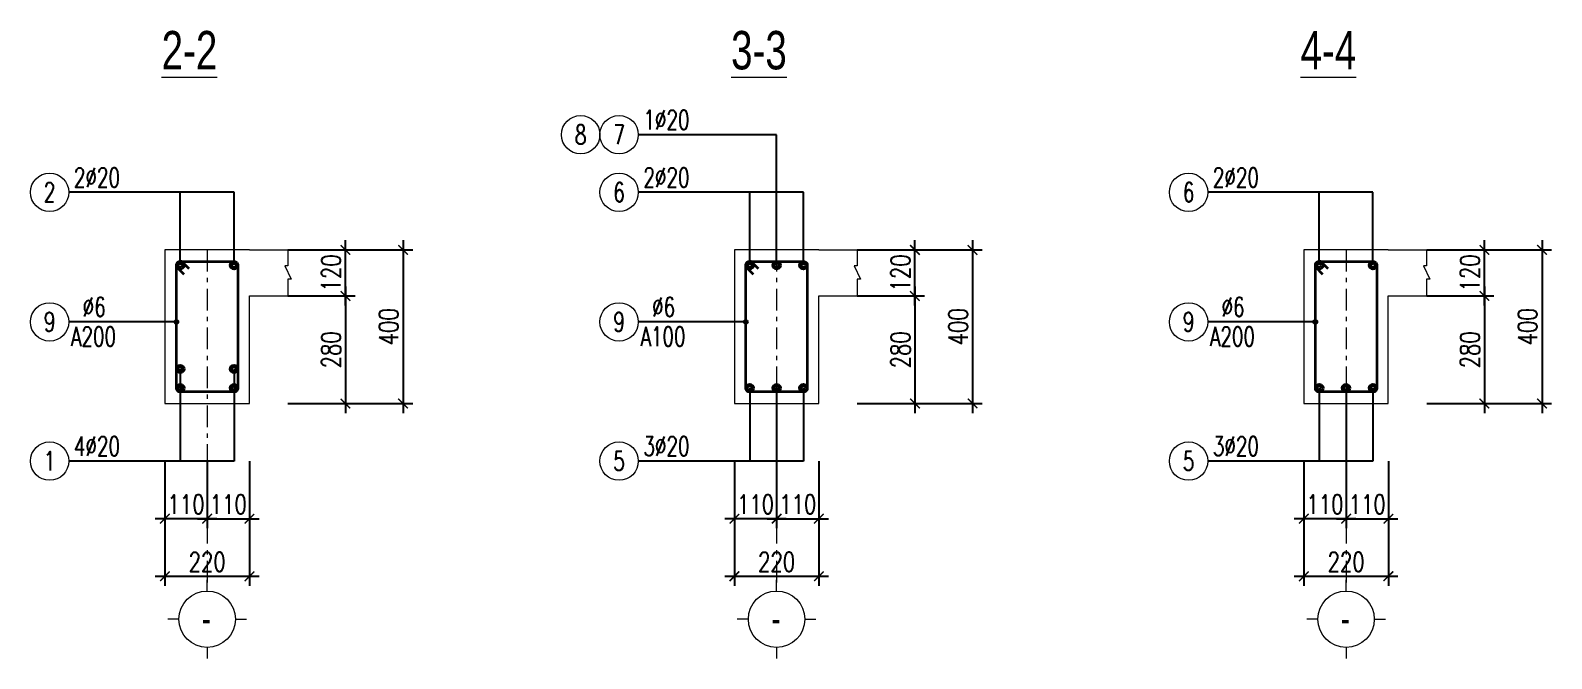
# Model space of a CAD drawing. Extents: x -2098986 to 943, y -1296280 to 73591.
# Drawn here: x -1733002 to -1717162, y -1203924 to -1197380 of the extents above; entities that cross this region are included whole.
import ezdxf
from ezdxf.enums import TextEntityAlignment as Align

# ---------------------------------------------------------------- set-up
doc = ezdxf.new("R2010")
doc.units = 0
doc.header["$LTSCALE"] = 150
doc.header["$PDMODE"] = 35
doc.linetypes.add('_Tim', pattern=[9, 5, -1.5, 1, -1.5])
doc.layers.get('Defpoints').update_dxf_attribs({"lineweight": 18})
doc.layers.add('DIM', color=1, linetype='Continuous')
for name, color, linetype, lineweight in [('LS-DIM', 251, 'Continuous', 13), ('LS-TEXT', 60, 'Continuous', 20), ('LS-THAY', 7, 'Continuous', 20), ('LS-THEP', 3, 'Continuous', 35), ('LS-TRUC', 108, '_Tim', 9)]:
    doc.layers.add(name, color=color, linetype=linetype, lineweight=lineweight)
doc.styles.add('KCVN-LEADER', font='vnromadi.shx', dxfattribs={"width": 0.7, "height": 4})
doc.styles.add('LS.TEXT', font='vnromadi.shx', dxfattribs={"width": 0.7, "height": 4})
doc.styles.add('romans.shx', font='romans.shx', dxfattribs={"width": 0.75, "bigfont": 'vns.shx'})
doc.styles.add('vnsimpli', font='vnsimli.shx', dxfattribs={"width": 0.75})
doc.dimstyles.new('D25', dxfattribs={"dimscale": 0, "dimtxt": 200, "dimasz": 100, "dimexe": 100, "dimexo": 0, "dimgap": 50, "dimtad": 1, "dimdec": 0, "dimlfac": 0.25, "dimdsep": 46, "dimtxsty": 'vnsimpli', "dimblk1": 'ARCHTICK', "dimblk2": 'ARCHTICK', "dimsah": 1, "dimcen": 0, "dimdle": 100, "dimclrd": 256, "dimclre": 256, "dimclrt": 60, "dimadec": 0, "dimazin": 0, "dimtfac": 0.004, "dimtdec": 0, "dimtix": 1, "dimtmove": 2, "dimatfit": 3, "dimldrblk": 'ARCHTICK', "dimfxl": 1, "dimtolj": 1, "dimarcsym": 0})
doc.dimstyles.new('LS.GHI CHU', dxfattribs={"dimtxt": 200, "dimasz": 120, "dimexe": 120, "dimexo": 120, "dimgap": 80, "dimtad": 1, "dimdec": 0, "dimzin": 0, "dimdsep": 46, "dimtxsty": 'romans.shx', "dimblk": 'ARCHTICK', "dimcen": 0.09, "dimdle": 120, "dimclrd": 256, "dimclre": 8, "dimclrt": 7, "dimadec": 0, "dimazin": 0, "dimtfac": 1, "dimtdec": 0, "dimtofl": 0, "dimtmove": 0, "dimatfit": 3, "dimldrblk": 'ARCHTICK', "dimfxl": 1, "dimtolj": 1, "dimtzin": 0, "dimarcsym": 0})

# ---------------------------------------------------------------- blocks, each defined once
blk = doc.blocks.new('moc1')
at = {"layer": 'LS-THEP'}
for p, q in [((-25, 0), (-25, -10.4)), ((10.4, 25), (0, 25)), ((57.9, -22.5), (10.4, 25)), ((-25, -10.4), (22.5, -57.9))]:
    blk.add_line(p, q, dxfattribs=at)
blk.add_arc((0, 0), 25, 90, 180, dxfattribs=at)
blk = doc.blocks.new('_ArchTick')
at = {"layer": 'DIM', "color": 0, "const_width": 0.15}
blk.add_lwpolyline([(-0.5, -0.5), (0.5, 0.5)], dxfattribs=at)
blk = doc.blocks.new('cotthep')
at = {"layer": 'LS-THAY'}
blk.add_circle((-250, 0), 250, dxfattribs=at)
at = {"layer": 'LS-TEXT', "style": 'vnsimpli', "width": 0.75}
for tag, p in [('24`25', (446, 69)), ('10', (-250, -123)), ('A200', (440, -316))]:
    blk.add_attdef(tag, text='', height=250, dxfattribs=at).set_placement(p, align=Align.CENTER)
blk = doc.blocks.new('*D1581')
at = {"layer": 'Defpoints', "color": 0, "transparency": 16777216}
for p in [(-1731602, -1201867), (-1730722, -1201867), (-1730722, -1203067)]:
    blk.add_point(p, dxfattribs=at)
at = {"layer": 'LS-DIM', "lineweight": -2, "transparency": 16777216}
for p, q in [((-1731602, -1201867), (-1731602, -1203167)), ((-1730722, -1201867), (-1730722, -1203167)), ((-1731702, -1203067), (-1730622, -1203067))]:
    blk.add_line(p, q, dxfattribs=at)
at = {"layer": 'LS-DIM', "lineweight": -2, "transparency": 16777216, "xscale": 100, "yscale": 100, "zscale": 100, "rotation": 180}
blk.add_blockref('_ArchTick', (-1731602, -1203067), dxfattribs=at)
at = {"layer": 'LS-DIM', "lineweight": -2, "transparency": 16777216, "xscale": 100, "yscale": 100, "zscale": 100}
blk.add_blockref('_ArchTick', (-1730722, -1203067), dxfattribs=at)
at = {"layer": 'LS-DIM', "color": 60, "transparency": 16777216, "insert": (-1731162, -1202917), "char_height": 200, "attachment_point": 5, "style": 'vnsimpli'}
blk.add_mtext('\\A1;220', dxfattribs=at)
blk = doc.blocks.new('*D1582')
at = {"layer": 'Defpoints', "color": 0, "transparency": 16777216}
for p in [(-1730322, -1200147), (-1730322, -1201267), (-1729722, -1201267)]:
    blk.add_point(p, dxfattribs=at)
at = {"layer": 'LS-DIM', "lineweight": -2, "transparency": 16777216}
for p, q in [((-1730322, -1200147), (-1729622, -1200147)), ((-1729722, -1200047), (-1729722, -1201367)), ((-1730322, -1201267), (-1729622, -1201267))]:
    blk.add_line(p, q, dxfattribs=at)
at = {"layer": 'LS-DIM', "lineweight": -2, "transparency": 16777216, "xscale": 100, "yscale": 100, "zscale": 100}
for p, rotation in [((-1729722, -1200147), 90), ((-1729722, -1201267), 270)]:
    blk.add_blockref('_ArchTick', p, dxfattribs=dict(at, rotation=rotation))
at = {"layer": 'LS-DIM', "color": 60, "transparency": 16777216, "insert": (-1729872, -1200707), "char_height": 200, "attachment_point": 5, "rotation": 90, "style": 'vnsimpli'}
blk.add_mtext('\\A1;280', dxfattribs=at)
blk = doc.blocks.new('A$C0F04115F')
at = {"layer": 'LS-THAY'}
for p, q in [((-380, 380), (-380, 530)), ((-760, 0), (-910, 0)), ((0, 0), (150, 0)), ((-380, -380), (-380, -530))]:
    blk.add_line(p, q, dxfattribs=at)
blk.add_circle((-380, 0), 380, dxfattribs=at)
blk = doc.blocks.new('*D1583')
at = {"layer": 'Defpoints', "color": 0, "transparency": 16777216}
for p in [(-1731162, -1201867), (-1730722, -1201867), (-1730722, -1202467)]:
    blk.add_point(p, dxfattribs=at)
at = {"layer": 'LS-DIM', "lineweight": -2, "transparency": 16777216}
for p, q in [((-1731162, -1201867), (-1731162, -1202567)), ((-1730722, -1201867), (-1730722, -1202567)), ((-1731262, -1202467), (-1730622, -1202467))]:
    blk.add_line(p, q, dxfattribs=at)
at = {"layer": 'LS-DIM', "lineweight": -2, "transparency": 16777216, "xscale": 100, "yscale": 100, "zscale": 100, "rotation": 180}
blk.add_blockref('_ArchTick', (-1731162, -1202467), dxfattribs=at)
at = {"layer": 'LS-DIM', "lineweight": -2, "transparency": 16777216, "xscale": 100, "yscale": 100, "zscale": 100}
blk.add_blockref('_ArchTick', (-1730722, -1202467), dxfattribs=at)
at = {"layer": 'LS-DIM', "color": 60, "transparency": 16777216, "insert": (-1730942, -1202317), "char_height": 200, "attachment_point": 5, "style": 'vnsimpli'}
blk.add_mtext('\\A1;110', dxfattribs=at)
blk = doc.blocks.new('*D1584')
at = {"layer": 'Defpoints', "color": 0, "transparency": 16777216}
for p in [(-1731602, -1201867), (-1731162, -1201867), (-1731602, -1202467)]:
    blk.add_point(p, dxfattribs=at)
at = {"layer": 'LS-DIM', "lineweight": -2, "transparency": 16777216}
for p, q in [((-1731602, -1201867), (-1731602, -1202567)), ((-1731162, -1201867), (-1731162, -1202567)), ((-1731062, -1202467), (-1731702, -1202467))]:
    blk.add_line(p, q, dxfattribs=at)
at = {"layer": 'LS-DIM', "lineweight": -2, "transparency": 16777216, "xscale": 100, "yscale": 100, "zscale": 100, "rotation": 180}
blk.add_blockref('_ArchTick', (-1731602, -1202467), dxfattribs=at)
at = {"layer": 'LS-DIM', "lineweight": -2, "transparency": 16777216, "xscale": 100, "yscale": 100, "zscale": 100}
blk.add_blockref('_ArchTick', (-1731162, -1202467), dxfattribs=at)
at = {"layer": 'LS-DIM', "color": 60, "transparency": 16777216, "insert": (-1731382, -1202317), "char_height": 200, "attachment_point": 5, "style": 'vnsimpli'}
blk.add_mtext('\\A1;110', dxfattribs=at)
blk = doc.blocks.new('*D1585')
at = {"layer": 'Defpoints', "color": 0, "transparency": 16777216}
for p in [(-1730322, -1199667), (-1729722, -1199667), (-1730322, -1200147)]:
    blk.add_point(p, dxfattribs=at)
at = {"layer": 'LS-DIM', "lineweight": -2, "transparency": 16777216}
for p, q in [((-1730322, -1199667), (-1729622, -1199667)), ((-1729722, -1200247), (-1729722, -1199567)), ((-1730322, -1200147), (-1729622, -1200147))]:
    blk.add_line(p, q, dxfattribs=at)
at = {"layer": 'LS-DIM', "lineweight": -2, "transparency": 16777216, "xscale": 100, "yscale": 100, "zscale": 100}
for p, rotation in [((-1729722, -1199667), 90), ((-1729722, -1200147), 270)]:
    blk.add_blockref('_ArchTick', p, dxfattribs=dict(at, rotation=rotation))
at = {"layer": 'LS-DIM', "color": 60, "transparency": 16777216, "insert": (-1729872, -1199907), "char_height": 200, "attachment_point": 5, "rotation": 90, "style": 'vnsimpli'}
blk.add_mtext('\\A1;120', dxfattribs=at)
blk = doc.blocks.new('*D1586')
at = {"layer": 'Defpoints', "color": 0, "transparency": 16777216}
for p in [(-1730322, -1199667), (-1730322, -1201267), (-1729122, -1201267)]:
    blk.add_point(p, dxfattribs=at)
at = {"layer": 'LS-DIM', "lineweight": -2, "transparency": 16777216}
for p, q in [((-1730322, -1199667), (-1729022, -1199667)), ((-1729122, -1199567), (-1729122, -1201367)), ((-1730322, -1201267), (-1729022, -1201267))]:
    blk.add_line(p, q, dxfattribs=at)
at = {"layer": 'LS-DIM', "lineweight": -2, "transparency": 16777216, "xscale": 100, "yscale": 100, "zscale": 100}
for p, rotation in [((-1729122, -1199667), 90), ((-1729122, -1201267), 270)]:
    blk.add_blockref('_ArchTick', p, dxfattribs=dict(at, rotation=rotation))
at = {"layer": 'LS-DIM', "color": 60, "transparency": 16777216, "insert": (-1729272, -1200467), "char_height": 200, "attachment_point": 5, "rotation": 90, "style": 'vnsimpli'}
blk.add_mtext('\\A1;400', dxfattribs=at)
blk = doc.blocks.new('*D1587')
at = {"layer": 'Defpoints', "color": 0, "transparency": 16777216}
for p in [(-1725672, -1201867), (-1724792, -1201867), (-1724792, -1203067)]:
    blk.add_point(p, dxfattribs=at)
at = {"layer": 'LS-DIM', "lineweight": -2, "transparency": 16777216}
for p, q in [((-1725672, -1201867), (-1725672, -1203167)), ((-1724792, -1201867), (-1724792, -1203167)), ((-1725772, -1203067), (-1724692, -1203067))]:
    blk.add_line(p, q, dxfattribs=at)
at = {"layer": 'LS-DIM', "lineweight": -2, "transparency": 16777216, "xscale": 100, "yscale": 100, "zscale": 100, "rotation": 180}
blk.add_blockref('_ArchTick', (-1725672, -1203067), dxfattribs=at)
at = {"layer": 'LS-DIM', "lineweight": -2, "transparency": 16777216, "xscale": 100, "yscale": 100, "zscale": 100}
blk.add_blockref('_ArchTick', (-1724792, -1203067), dxfattribs=at)
at = {"layer": 'LS-DIM', "color": 60, "transparency": 16777216, "insert": (-1725232, -1202917), "char_height": 200, "attachment_point": 5, "style": 'vnsimpli'}
blk.add_mtext('\\A1;220', dxfattribs=at)
blk = doc.blocks.new('*D1588')
at = {"layer": 'Defpoints', "color": 0, "transparency": 16777216}
for p in [(-1724392, -1200147), (-1724392, -1201267), (-1723792, -1201267)]:
    blk.add_point(p, dxfattribs=at)
at = {"layer": 'LS-DIM', "lineweight": -2, "transparency": 16777216}
for p, q in [((-1724392, -1200147), (-1723692, -1200147)), ((-1723792, -1200047), (-1723792, -1201367)), ((-1724392, -1201267), (-1723692, -1201267))]:
    blk.add_line(p, q, dxfattribs=at)
at = {"layer": 'LS-DIM', "lineweight": -2, "transparency": 16777216, "xscale": 100, "yscale": 100, "zscale": 100}
for p, rotation in [((-1723792, -1200147), 90), ((-1723792, -1201267), 270)]:
    blk.add_blockref('_ArchTick', p, dxfattribs=dict(at, rotation=rotation))
at = {"layer": 'LS-DIM', "color": 60, "transparency": 16777216, "insert": (-1723942, -1200707), "char_height": 200, "attachment_point": 5, "rotation": 90, "style": 'vnsimpli'}
blk.add_mtext('\\A1;280', dxfattribs=at)
blk = doc.blocks.new('*D1589')
at = {"layer": 'Defpoints', "color": 0, "transparency": 16777216}
for p in [(-1725232, -1201867), (-1724792, -1201867), (-1724792, -1202467)]:
    blk.add_point(p, dxfattribs=at)
at = {"layer": 'LS-DIM', "lineweight": -2, "transparency": 16777216}
for p, q in [((-1725232, -1201867), (-1725232, -1202567)), ((-1724792, -1201867), (-1724792, -1202567)), ((-1725332, -1202467), (-1724692, -1202467))]:
    blk.add_line(p, q, dxfattribs=at)
at = {"layer": 'LS-DIM', "lineweight": -2, "transparency": 16777216, "xscale": 100, "yscale": 100, "zscale": 100, "rotation": 180}
blk.add_blockref('_ArchTick', (-1725232, -1202467), dxfattribs=at)
at = {"layer": 'LS-DIM', "lineweight": -2, "transparency": 16777216, "xscale": 100, "yscale": 100, "zscale": 100}
blk.add_blockref('_ArchTick', (-1724792, -1202467), dxfattribs=at)
at = {"layer": 'LS-DIM', "color": 60, "transparency": 16777216, "insert": (-1725012, -1202317), "char_height": 200, "attachment_point": 5, "style": 'vnsimpli'}
blk.add_mtext('\\A1;110', dxfattribs=at)
blk = doc.blocks.new('*D1590')
at = {"layer": 'Defpoints', "color": 0, "transparency": 16777216}
for p in [(-1725672, -1201867), (-1725232, -1201867), (-1725672, -1202467)]:
    blk.add_point(p, dxfattribs=at)
at = {"layer": 'LS-DIM', "lineweight": -2, "transparency": 16777216}
for p, q in [((-1725672, -1201867), (-1725672, -1202567)), ((-1725232, -1201867), (-1725232, -1202567)), ((-1725132, -1202467), (-1725772, -1202467))]:
    blk.add_line(p, q, dxfattribs=at)
at = {"layer": 'LS-DIM', "lineweight": -2, "transparency": 16777216, "xscale": 100, "yscale": 100, "zscale": 100, "rotation": 180}
blk.add_blockref('_ArchTick', (-1725672, -1202467), dxfattribs=at)
at = {"layer": 'LS-DIM', "lineweight": -2, "transparency": 16777216, "xscale": 100, "yscale": 100, "zscale": 100}
blk.add_blockref('_ArchTick', (-1725232, -1202467), dxfattribs=at)
at = {"layer": 'LS-DIM', "color": 60, "transparency": 16777216, "insert": (-1725452, -1202317), "char_height": 200, "attachment_point": 5, "style": 'vnsimpli'}
blk.add_mtext('\\A1;110', dxfattribs=at)
blk = doc.blocks.new('*D1591')
at = {"layer": 'Defpoints', "color": 0, "transparency": 16777216}
for p in [(-1724392, -1199667), (-1723792, -1199667), (-1724392, -1200147)]:
    blk.add_point(p, dxfattribs=at)
at = {"layer": 'LS-DIM', "lineweight": -2, "transparency": 16777216}
for p, q in [((-1724392, -1199667), (-1723692, -1199667)), ((-1723792, -1200247), (-1723792, -1199567)), ((-1724392, -1200147), (-1723692, -1200147))]:
    blk.add_line(p, q, dxfattribs=at)
at = {"layer": 'LS-DIM', "lineweight": -2, "transparency": 16777216, "xscale": 100, "yscale": 100, "zscale": 100}
for p, rotation in [((-1723792, -1199667), 90), ((-1723792, -1200147), 270)]:
    blk.add_blockref('_ArchTick', p, dxfattribs=dict(at, rotation=rotation))
at = {"layer": 'LS-DIM', "color": 60, "transparency": 16777216, "insert": (-1723942, -1199907), "char_height": 200, "attachment_point": 5, "rotation": 90, "style": 'vnsimpli'}
blk.add_mtext('\\A1;120', dxfattribs=at)
blk = doc.blocks.new('*D1592')
at = {"layer": 'Defpoints', "color": 0, "transparency": 16777216}
for p in [(-1724392, -1199667), (-1724392, -1201267), (-1723192, -1201267)]:
    blk.add_point(p, dxfattribs=at)
at = {"layer": 'LS-DIM', "lineweight": -2, "transparency": 16777216}
for p, q in [((-1724392, -1199667), (-1723092, -1199667)), ((-1723192, -1199567), (-1723192, -1201367)), ((-1724392, -1201267), (-1723092, -1201267))]:
    blk.add_line(p, q, dxfattribs=at)
at = {"layer": 'LS-DIM', "lineweight": -2, "transparency": 16777216, "xscale": 100, "yscale": 100, "zscale": 100}
for p, rotation in [((-1723192, -1199667), 90), ((-1723192, -1201267), 270)]:
    blk.add_blockref('_ArchTick', p, dxfattribs=dict(at, rotation=rotation))
at = {"layer": 'LS-DIM', "color": 60, "transparency": 16777216, "insert": (-1723342, -1200467), "char_height": 200, "attachment_point": 5, "rotation": 90, "style": 'vnsimpli'}
blk.add_mtext('\\A1;400', dxfattribs=at)
blk = doc.blocks.new('*D1593')
at = {"layer": 'Defpoints', "color": 0, "transparency": 16777216}
for p in [(-1719742, -1201867), (-1718862, -1201867), (-1718862, -1203067)]:
    blk.add_point(p, dxfattribs=at)
at = {"layer": 'LS-DIM', "lineweight": -2, "transparency": 16777216}
for p, q in [((-1719742, -1201867), (-1719742, -1203167)), ((-1718862, -1201867), (-1718862, -1203167)), ((-1719842, -1203067), (-1718762, -1203067))]:
    blk.add_line(p, q, dxfattribs=at)
at = {"layer": 'LS-DIM', "lineweight": -2, "transparency": 16777216, "xscale": 100, "yscale": 100, "zscale": 100, "rotation": 180}
blk.add_blockref('_ArchTick', (-1719742, -1203067), dxfattribs=at)
at = {"layer": 'LS-DIM', "lineweight": -2, "transparency": 16777216, "xscale": 100, "yscale": 100, "zscale": 100}
blk.add_blockref('_ArchTick', (-1718862, -1203067), dxfattribs=at)
at = {"layer": 'LS-DIM', "color": 60, "transparency": 16777216, "insert": (-1719302, -1202917), "char_height": 200, "attachment_point": 5, "style": 'vnsimpli'}
blk.add_mtext('\\A1;220', dxfattribs=at)
blk = doc.blocks.new('*D1594')
at = {"layer": 'Defpoints', "color": 0, "transparency": 16777216}
for p in [(-1718462, -1200147), (-1718462, -1201267), (-1717862, -1201267)]:
    blk.add_point(p, dxfattribs=at)
at = {"layer": 'LS-DIM', "lineweight": -2, "transparency": 16777216}
for p, q in [((-1718462, -1200147), (-1717762, -1200147)), ((-1717862, -1200047), (-1717862, -1201367)), ((-1718462, -1201267), (-1717762, -1201267))]:
    blk.add_line(p, q, dxfattribs=at)
at = {"layer": 'LS-DIM', "lineweight": -2, "transparency": 16777216, "xscale": 100, "yscale": 100, "zscale": 100}
for p, rotation in [((-1717862, -1200147), 90), ((-1717862, -1201267), 270)]:
    blk.add_blockref('_ArchTick', p, dxfattribs=dict(at, rotation=rotation))
at = {"layer": 'LS-DIM', "color": 60, "transparency": 16777216, "insert": (-1718012, -1200707), "char_height": 200, "attachment_point": 5, "rotation": 90, "style": 'vnsimpli'}
blk.add_mtext('\\A1;280', dxfattribs=at)
blk = doc.blocks.new('*D1595')
at = {"layer": 'Defpoints', "color": 0, "transparency": 16777216}
for p in [(-1719302, -1201867), (-1718862, -1201867), (-1718862, -1202467)]:
    blk.add_point(p, dxfattribs=at)
at = {"layer": 'LS-DIM', "lineweight": -2, "transparency": 16777216}
for p, q in [((-1719302, -1201867), (-1719302, -1202567)), ((-1718862, -1201867), (-1718862, -1202567)), ((-1719402, -1202467), (-1718762, -1202467))]:
    blk.add_line(p, q, dxfattribs=at)
at = {"layer": 'LS-DIM', "lineweight": -2, "transparency": 16777216, "xscale": 100, "yscale": 100, "zscale": 100, "rotation": 180}
blk.add_blockref('_ArchTick', (-1719302, -1202467), dxfattribs=at)
at = {"layer": 'LS-DIM', "lineweight": -2, "transparency": 16777216, "xscale": 100, "yscale": 100, "zscale": 100}
blk.add_blockref('_ArchTick', (-1718862, -1202467), dxfattribs=at)
at = {"layer": 'LS-DIM', "color": 60, "transparency": 16777216, "insert": (-1719082, -1202317), "char_height": 200, "attachment_point": 5, "style": 'vnsimpli'}
blk.add_mtext('\\A1;110', dxfattribs=at)
blk = doc.blocks.new('*D1596')
at = {"layer": 'Defpoints', "color": 0, "transparency": 16777216}
for p in [(-1719742, -1201867), (-1719302, -1201867), (-1719742, -1202467)]:
    blk.add_point(p, dxfattribs=at)
at = {"layer": 'LS-DIM', "lineweight": -2, "transparency": 16777216}
for p, q in [((-1719742, -1201867), (-1719742, -1202567)), ((-1719302, -1201867), (-1719302, -1202567)), ((-1719202, -1202467), (-1719842, -1202467))]:
    blk.add_line(p, q, dxfattribs=at)
at = {"layer": 'LS-DIM', "lineweight": -2, "transparency": 16777216, "xscale": 100, "yscale": 100, "zscale": 100, "rotation": 180}
blk.add_blockref('_ArchTick', (-1719742, -1202467), dxfattribs=at)
at = {"layer": 'LS-DIM', "lineweight": -2, "transparency": 16777216, "xscale": 100, "yscale": 100, "zscale": 100}
blk.add_blockref('_ArchTick', (-1719302, -1202467), dxfattribs=at)
at = {"layer": 'LS-DIM', "color": 60, "transparency": 16777216, "insert": (-1719522, -1202317), "char_height": 200, "attachment_point": 5, "style": 'vnsimpli'}
blk.add_mtext('\\A1;110', dxfattribs=at)
blk = doc.blocks.new('*D1597')
at = {"layer": 'Defpoints', "color": 0, "transparency": 16777216}
for p in [(-1718462, -1199667), (-1717862, -1199667), (-1718462, -1200147)]:
    blk.add_point(p, dxfattribs=at)
at = {"layer": 'LS-DIM', "lineweight": -2, "transparency": 16777216}
for p, q in [((-1718462, -1199667), (-1717762, -1199667)), ((-1717862, -1200247), (-1717862, -1199567)), ((-1718462, -1200147), (-1717762, -1200147))]:
    blk.add_line(p, q, dxfattribs=at)
at = {"layer": 'LS-DIM', "lineweight": -2, "transparency": 16777216, "xscale": 100, "yscale": 100, "zscale": 100}
for p, rotation in [((-1717862, -1199667), 90), ((-1717862, -1200147), 270)]:
    blk.add_blockref('_ArchTick', p, dxfattribs=dict(at, rotation=rotation))
at = {"layer": 'LS-DIM', "color": 60, "transparency": 16777216, "insert": (-1718012, -1199907), "char_height": 200, "attachment_point": 5, "rotation": 90, "style": 'vnsimpli'}
blk.add_mtext('\\A1;120', dxfattribs=at)
blk = doc.blocks.new('*D1598')
at = {"layer": 'Defpoints', "color": 0, "transparency": 16777216}
for p in [(-1718462, -1199667), (-1718462, -1201267), (-1717262, -1201267)]:
    blk.add_point(p, dxfattribs=at)
at = {"layer": 'LS-DIM', "lineweight": -2, "transparency": 16777216}
for p, q in [((-1718462, -1199667), (-1717162, -1199667)), ((-1717262, -1199567), (-1717262, -1201367)), ((-1718462, -1201267), (-1717162, -1201267))]:
    blk.add_line(p, q, dxfattribs=at)
at = {"layer": 'LS-DIM', "lineweight": -2, "transparency": 16777216, "xscale": 100, "yscale": 100, "zscale": 100}
for p, rotation in [((-1717262, -1199667), 90), ((-1717262, -1201267), 270)]:
    blk.add_blockref('_ArchTick', p, dxfattribs=dict(at, rotation=rotation))
at = {"layer": 'LS-DIM', "color": 60, "transparency": 16777216, "insert": (-1717412, -1200467), "char_height": 200, "attachment_point": 5, "rotation": 90, "style": 'vnsimpli'}
blk.add_mtext('\\A1;400', dxfattribs=at)

msp = doc.modelspace()

# ---------------------------------------------------------------- linework, layer by layer
at = {"layer": 'LS-DIM', "ltscale": 120}
for points in [[(-1730323.4, -1199667), (-1730323.4, -1199832.7), (-1730354.9, -1199832.7), (-1730288.8, -1199972.2), (-1730323.4, -1199972.2), (-1730323.4, -1200147)], [(-1724393.4, -1199667), (-1724393.4, -1199832.7), (-1724424.9, -1199832.7), (-1724358.8, -1199972.2), (-1724393.4, -1199972.2), (-1724393.4, -1200147)], [(-1718463.4, -1199667), (-1718463.4, -1199832.7), (-1718494.9, -1199832.7), (-1718428.8, -1199972.2), (-1718463.4, -1199972.2), (-1718463.4, -1200147)]]:
    msp.add_lwpolyline(points, dxfattribs=at)
at = {"layer": 'LS-THAY'}
for p, q in [((-1730722.4, -1199667), (-1731602.4, -1199667)), ((-1731602.4, -1199667), (-1731602.4, -1201267)), ((-1730722.4, -1199667), (-1730323.4, -1199667)), ((-1724792.4, -1199667), (-1725672.4, -1199667)), ((-1725672.4, -1199667), (-1725672.4, -1201267)), ((-1724792.4, -1199667), (-1724393.4, -1199667)), ((-1718862.4, -1199667), (-1719742.4, -1199667)), ((-1719742.4, -1199667), (-1719742.4, -1201267)), ((-1718862.4, -1199667), (-1718463.4, -1199667)), ((-1730722.4, -1201267), (-1730722.4, -1200147)), ((-1730722.4, -1200147), (-1730323.4, -1200147)), ((-1724792.4, -1201267), (-1724792.4, -1200147)), ((-1724792.4, -1200147), (-1724393.4, -1200147)), ((-1718862.4, -1201267), (-1718862.4, -1200147)), ((-1718862.4, -1200147), (-1718463.4, -1200147)), ((-1731602.4, -1201267), (-1730722.4, -1201267)), ((-1725672.4, -1201267), (-1724792.4, -1201267)), ((-1719742.4, -1201267), (-1718862.4, -1201267))]:
    msp.add_line(p, q, dxfattribs=at)
at = {"layer": 'LS-THEP'}
for points in [[(-1731442.4, -1199787), (-1730882.4, -1199787, -0.4142136), (-1730842.4, -1199827), (-1730842.4, -1201107, -0.4142136), (-1730882.4, -1201147), (-1731442.4, -1201147, -0.4142136), (-1731482.4, -1201107), (-1731482.4, -1199827, -0.4142136)], [(-1725512.4, -1199787), (-1724952.4, -1199787, -0.4142136), (-1724912.4, -1199827), (-1724912.4, -1201107, -0.4142136), (-1724952.4, -1201147), (-1725512.4, -1201147, -0.4142136), (-1725552.4, -1201107), (-1725552.4, -1199827, -0.4142136)], [(-1719582.4, -1199787), (-1719022.4, -1199787, -0.4142136), (-1718982.4, -1199827), (-1718982.4, -1201107, -0.4142136), (-1719022.4, -1201147), (-1719582.4, -1201147, -0.4142136), (-1719622.4, -1201107), (-1719622.4, -1199827, -0.4142136)]]:
    msp.add_lwpolyline(points, format="xyb", close=True, dxfattribs=at)
for centre in [(-1731442.4, -1199827), (-1730882.4, -1199827), (-1725512.4, -1199827), (-1725232.4, -1199827), (-1724952.4, -1199827), (-1719582.4, -1199827), (-1719022.4, -1199827), (-1731442.4, -1200907), (-1730882.4, -1200907), (-1731442.4, -1201107), (-1730882.4, -1201107), (-1725512.4, -1201107), (-1725232.4, -1201107), (-1724952.4, -1201107), (-1719582.4, -1201107), (-1719302.4, -1201107), (-1719022.4, -1201107)]:
    msp.add_circle(centre, 40, dxfattribs=at)
at = {"layer": 'LS-TRUC', "ltscale": 0.3}
for p, q in [((-1731162.4, -1199667), (-1731162.4, -1203162.7)), ((-1725232.4, -1199667), (-1725232.4, -1203162.7)), ((-1719302.4, -1199667), (-1719302.4, -1203162.7))]:
    msp.add_line(p, q, dxfattribs=at)

# ---------------------------------------------------------------- block references
at = {"layer": 'LS-DIM'}
ref = msp.add_blockref('cotthep', (-1727072.4, -1198467), dxfattribs=dict(at, xscale=0.8000000000465661, yscale=0.8000000000465661, zscale=0.8000000000465661))
ref.add_attrib('10', '8', dxfattribs={"layer": 'LS-TEXT', "height": 200, "style": 'vnsimpli', "width": 0.7}).set_placement((-1727272.4, -1198565.6), align=Align.CENTER)
ref = msp.add_blockref('cotthep', (-1726672.4, -1198467), dxfattribs=dict(at, xscale=0.8000000000465661, yscale=0.8000000000465661, zscale=0.8000000000465661))
ref.add_attrib('10', '7', dxfattribs={"layer": 'LS-TEXT', "height": 200, "style": 'vnsimpli', "width": 0.7}).set_placement((-1726872.4, -1198565.6), align=Align.CENTER)
ref.add_attrib('24`25', '1`20', dxfattribs={"layer": 'LS-TEXT', "height": 200, "style": 'vnsimpli', "width": 0.7}).set_placement((-1726379.4, -1198411.5), align=Align.CENTER)
ref = msp.add_blockref('cotthep', (-1732602.4, -1199067), dxfattribs=dict(at, xscale=0.8000000000465661, yscale=0.8000000000465661, zscale=0.8000000000465661))
ref.add_attrib('10', '2', dxfattribs={"layer": 'LS-TEXT', "height": 200, "style": 'vnsimpli', "width": 0.7}).set_placement((-1732802.4, -1199165.6), align=Align.CENTER)
ref.add_attrib('24`25', '2`20', dxfattribs={"layer": 'LS-TEXT', "height": 200, "style": 'vnsimpli', "width": 0.7}).set_placement((-1732309.4, -1199011.6), align=Align.CENTER)
ref = msp.add_blockref('cotthep', (-1726672.4, -1199067), dxfattribs=dict(at, xscale=0.8000000000465661, yscale=0.8000000000465661, zscale=0.8000000000465661))
ref.add_attrib('10', '6', dxfattribs={"layer": 'LS-TEXT', "height": 200, "style": 'vnsimpli', "width": 0.7}).set_placement((-1726872.4, -1199165.6), align=Align.CENTER)
ref.add_attrib('24`25', '2`20', dxfattribs={"layer": 'LS-TEXT', "height": 200, "style": 'vnsimpli', "width": 0.7}).set_placement((-1726379.4, -1199011.6), align=Align.CENTER)
ref = msp.add_blockref('cotthep', (-1720742.4, -1199067), dxfattribs=dict(at, xscale=0.8000000000465661, yscale=0.8000000000465661, zscale=0.8000000000465661))
ref.add_attrib('10', '6', dxfattribs={"layer": 'LS-TEXT', "height": 200, "style": 'vnsimpli', "width": 0.7}).set_placement((-1720942.4, -1199165.6), align=Align.CENTER)
ref.add_attrib('24`25', '2`20', dxfattribs={"layer": 'LS-TEXT', "height": 200, "style": 'vnsimpli', "width": 0.7}).set_placement((-1720449.4, -1199011.6), align=Align.CENTER)
at = {"layer": 'LS-DIM', "xscale": 1.599999999860302, "yscale": 1.599999999860302, "zscale": 1.599999999860302}
for p in [(-1731442.4, -1199827), (-1725512.4, -1199827), (-1719582.4, -1199827)]:
    msp.add_blockref('moc1', p, dxfattribs=at)
at = {"layer": 'LS-DIM'}
ref = msp.add_blockref('cotthep', (-1732602.4, -1200417), dxfattribs=dict(at, xscale=0.8000000000465661, yscale=0.8000000000465661, zscale=0.8000000000465661))
ref.add_attrib('10', '9', dxfattribs={"layer": 'LS-TEXT', "height": 200, "style": 'vnsimpli', "width": 0.7}).set_placement((-1732802.4, -1200515.6), align=Align.CENTER)
ref.add_attrib('24`25', '%%c6', dxfattribs={"layer": 'LS-TEXT', "height": 200, "style": 'vnsimpli', "width": 0.7}).set_placement((-1732339, -1200361.5), align=Align.CENTER)
ref.add_attrib('A200', 'A200', dxfattribs={"layer": 'LS-TEXT', "height": 200, "style": 'vnsimpli', "width": 0.7}).set_placement((-1732345.1, -1200669.5), align=Align.CENTER)
ref = msp.add_blockref('cotthep', (-1726672.4, -1200417), dxfattribs=dict(at, xscale=0.8000000000465661, yscale=0.8000000000465661, zscale=0.8000000000465661))
ref.add_attrib('10', '9', dxfattribs={"layer": 'LS-TEXT', "height": 200, "style": 'vnsimpli', "width": 0.7}).set_placement((-1726872.4, -1200515.6), align=Align.CENTER)
ref.add_attrib('24`25', '%%c6', dxfattribs={"layer": 'LS-TEXT', "height": 200, "style": 'vnsimpli', "width": 0.7}).set_placement((-1726409, -1200361.5), align=Align.CENTER)
ref.add_attrib('A200', 'A100', dxfattribs={"layer": 'LS-TEXT', "height": 200, "style": 'vnsimpli', "width": 0.7}).set_placement((-1726415.1, -1200669.5), align=Align.CENTER)
ref = msp.add_blockref('cotthep', (-1720742.4, -1200417), dxfattribs=dict(at, xscale=0.8000000000465661, yscale=0.8000000000465661, zscale=0.8000000000465661))
ref.add_attrib('10', '9', dxfattribs={"layer": 'LS-TEXT', "height": 200, "style": 'vnsimpli', "width": 0.7}).set_placement((-1720942.4, -1200515.6), align=Align.CENTER)
ref.add_attrib('24`25', '%%c6', dxfattribs={"layer": 'LS-TEXT', "height": 200, "style": 'vnsimpli', "width": 0.7}).set_placement((-1720479, -1200361.5), align=Align.CENTER)
ref.add_attrib('A200', 'A200', dxfattribs={"layer": 'LS-TEXT', "height": 200, "style": 'vnsimpli', "width": 0.7}).set_placement((-1720485.1, -1200669.5), align=Align.CENTER)
ref = msp.add_blockref('cotthep', (-1732602.4, -1201867), dxfattribs=dict(at, xscale=0.8000000000465661, yscale=0.8000000000465661, zscale=0.8000000000465661))
ref.add_attrib('10', '1', dxfattribs={"layer": 'LS-TEXT', "height": 200, "style": 'vnsimpli', "width": 0.7}).set_placement((-1732802.4, -1201965.6), align=Align.CENTER)
ref.add_attrib('24`25', '4`20', dxfattribs={"layer": 'LS-TEXT', "height": 200, "style": 'vnsimpli', "width": 0.7}).set_placement((-1732309.4, -1201811.6), align=Align.CENTER)
ref = msp.add_blockref('cotthep', (-1726672.4, -1201867), dxfattribs=dict(at, xscale=0.8000000000465661, yscale=0.8000000000465661, zscale=0.8000000000465661))
ref.add_attrib('10', '5', dxfattribs={"layer": 'LS-TEXT', "height": 200, "style": 'vnsimpli', "width": 0.7}).set_placement((-1726872.4, -1201965.6), align=Align.CENTER)
ref.add_attrib('24`25', '3`20', dxfattribs={"layer": 'LS-TEXT', "height": 200, "style": 'vnsimpli', "width": 0.7}).set_placement((-1726379.4, -1201811.6), align=Align.CENTER)
ref = msp.add_blockref('cotthep', (-1720742.4, -1201867), dxfattribs=dict(at, xscale=0.8000000000465661, yscale=0.8000000000465661, zscale=0.8000000000465661))
ref.add_attrib('10', '5', dxfattribs={"layer": 'LS-TEXT', "height": 200, "style": 'vnsimpli', "width": 0.7}).set_placement((-1720942.4, -1201965.6), align=Align.CENTER)
ref.add_attrib('24`25', '3`20', dxfattribs={"layer": 'LS-TEXT', "height": 200, "style": 'vnsimpli', "width": 0.7}).set_placement((-1720449.4, -1201811.6), align=Align.CENTER)
at = {"layer": 'LS-THAY', "xscale": 0.7730448001530021, "yscale": 0.7730448001530021, "zscale": 0.7730448001530021}
for p in [(-1730868.5, -1203514.6), (-1724938.5, -1203514.6), (-1719008.5, -1203514.6)]:
    msp.add_blockref('A$C0F04115F', p, dxfattribs=at)

# ---------------------------------------------------------------- texts
at = {"layer": 'LS-TEXT', "color": 60, "style": 'LS.TEXT', "width": 0.75}
for s, p in [('%%U2-2', (-1731636.1, -1197786.3)), ('%%U3-3', (-1725706.1, -1197786.3)), ('%%U4-4', (-1719776.1, -1197786.3))]:
    msp.add_text(s, height=400, dxfattribs=at).set_placement(p)
at = {"layer": 'LS-TEXT', "style": 'KCVN-LEADER', "width": 0.7}
for p in [(-1731169.8, -1203505.5), (-1725239.8, -1203505.5), (-1719309.8, -1203505.5)]:
    msp.add_text('-', height=300, dxfattribs=at).set_placement(p, align=Align.MIDDLE_CENTER)

# ---------------------------------------------------------------- dimensions: what is measured, and where the dimension line sits
at = {"layer": 'LS-DIM'}
for base, p1, p2, override, picture, middle in [((-1729722.4, -1199667), (-1730322.4, -1200147), (-1730322.4, -1199667), {"dimscale": 1}, '*D1585', (-1729872.4, -1199907)), ((-1729122.4, -1201267), (-1730322.4, -1199667), (-1730322.4, -1201267), {"dimscale": 1}, '*D1586', (-1729272.4, -1200467)), ((-1723792.4, -1199667), (-1724392.4, -1200147), (-1724392.4, -1199667), {"dimscale": 1}, '*D1591', (-1723942.4, -1199907)), ((-1723192.4, -1201267), (-1724392.4, -1199667), (-1724392.4, -1201267), {"dimscale": 1}, '*D1592', (-1723342.4, -1200467)), ((-1717862.4, -1199667), (-1718462.4, -1200147), (-1718462.4, -1199667), {"dimscale": 1}, '*D1597', (-1718012.4, -1199907)), ((-1717262.4, -1201267), (-1718462.4, -1199667), (-1718462.4, -1201267), {"dimscale": 1}, '*D1598', (-1717412.4, -1200467)), ((-1729722.4, -1201267), (-1730322.4, -1200147), (-1730322.4, -1201267), {"dimscale": 1, "dimtxsty": 'vnsimpli', "dimtmove": 1}, '*D1582', (-1729872.4, -1200707)), ((-1723792.4, -1201267), (-1724392.4, -1200147), (-1724392.4, -1201267), {"dimscale": 1, "dimtxsty": 'vnsimpli', "dimtmove": 1}, '*D1588', (-1723942.4, -1200707)), ((-1717862.4, -1201267), (-1718462.4, -1200147), (-1718462.4, -1201267), {"dimscale": 1, "dimtxsty": 'vnsimpli', "dimtmove": 1}, '*D1594', (-1718012.4, -1200707))]:
    dim = msp.add_linear_dim(base=base, p1=p1, p2=p2, angle=90, dimstyle='D25', override=override, dxfattribs=at)
    dim.commit()
    dim.dimension.update_dxf_attribs({"geometry": picture, "text_midpoint": middle})
for base, p1, p2, picture, middle in [((-1730722.4, -1203067), (-1731602.4, -1201867), (-1730722.4, -1201867), '*D1581', (-1731162.4, -1202917)), ((-1731602.4, -1202467), (-1731162.4, -1201867), (-1731602.4, -1201867), '*D1584', (-1731382.4, -1202317)), ((-1730722.4, -1202467), (-1731162.4, -1201867), (-1730722.4, -1201867), '*D1583', (-1730942.4, -1202317)), ((-1724792.4, -1203067), (-1725672.4, -1201867), (-1724792.4, -1201867), '*D1587', (-1725232.4, -1202917)), ((-1725672.4, -1202467), (-1725232.4, -1201867), (-1725672.4, -1201867), '*D1590', (-1725452.4, -1202317)), ((-1724792.4, -1202467), (-1725232.4, -1201867), (-1724792.4, -1201867), '*D1589', (-1725012.4, -1202317)), ((-1718862.4, -1203067), (-1719742.4, -1201867), (-1718862.4, -1201867), '*D1593', (-1719302.4, -1202917)), ((-1719742.4, -1202467), (-1719302.4, -1201867), (-1719742.4, -1201867), '*D1596', (-1719522.4, -1202317)), ((-1718862.4, -1202467), (-1719302.4, -1201867), (-1718862.4, -1201867), '*D1595', (-1719082.4, -1202317))]:
    dim = msp.add_linear_dim(base=base, p1=p1, p2=p2, dimstyle='D25', override={"dimscale": 1, "dimtxsty": 'vnsimpli', "dimtmove": 1}, dxfattribs=at)
    dim.commit()
    dim.dimension.update_dxf_attribs({"geometry": picture, "text_midpoint": middle})

# ---------------------------------------------------------------- leaders
for points in [[(-1725232.4, -1199827), (-1725232.4, -1198467), (-1726672.4, -1198467)], [(-1731442.4, -1199827), (-1731442.4, -1199067), (-1732602.4, -1199067)], [(-1730882.4, -1199827), (-1730882.4, -1199067), (-1732058.4, -1199067)], [(-1725512.4, -1199827), (-1725512.4, -1199067), (-1726672.4, -1199067)], [(-1724952.4, -1199827), (-1724952.4, -1199067), (-1726128.4, -1199067)], [(-1719582.4, -1199827), (-1719582.4, -1199067), (-1720742.4, -1199067)], [(-1719022.4, -1199827), (-1719022.4, -1199067), (-1720198.4, -1199067)], [(-1731482.4, -1200417), (-1732602.4, -1200417)], [(-1725552.4, -1200417), (-1726672.4, -1200417)], [(-1719622.4, -1200417), (-1720742.4, -1200417)], [(-1731442.4, -1200907), (-1731442.4, -1201867), (-1732602.4, -1201867)], [(-1730882.4, -1200907), (-1730882.4, -1201867), (-1732058.4, -1201867)], [(-1731442.4, -1201107), (-1731442.4, -1201867), (-1732602.4, -1201867)], [(-1730882.4, -1201107), (-1730882.4, -1201867), (-1732058.4, -1201867)], [(-1725512.4, -1201107), (-1725512.4, -1201867), (-1726672.4, -1201867)], [(-1725232.4, -1201107), (-1725232.4, -1201867), (-1726400.4, -1201867)], [(-1724952.4, -1201107), (-1724952.4, -1201867), (-1726128.4, -1201867)], [(-1719582.4, -1201107), (-1719582.4, -1201867), (-1720742.4, -1201867)], [(-1719302.4, -1201107), (-1719302.4, -1201867), (-1720470.4, -1201867)], [(-1719022.4, -1201107), (-1719022.4, -1201867), (-1720198.4, -1201867)]]:
    msp.add_leader(points, dimstyle='LS.GHI CHU', override={"dimscale": 50, "dimasz": 0.8, "dimtad": 0, "dimtxsty": 'vnsimpli', "dimldrblk": 'Origin'}, dxfattribs=at)

doc.saveas('drawing.dxf')
